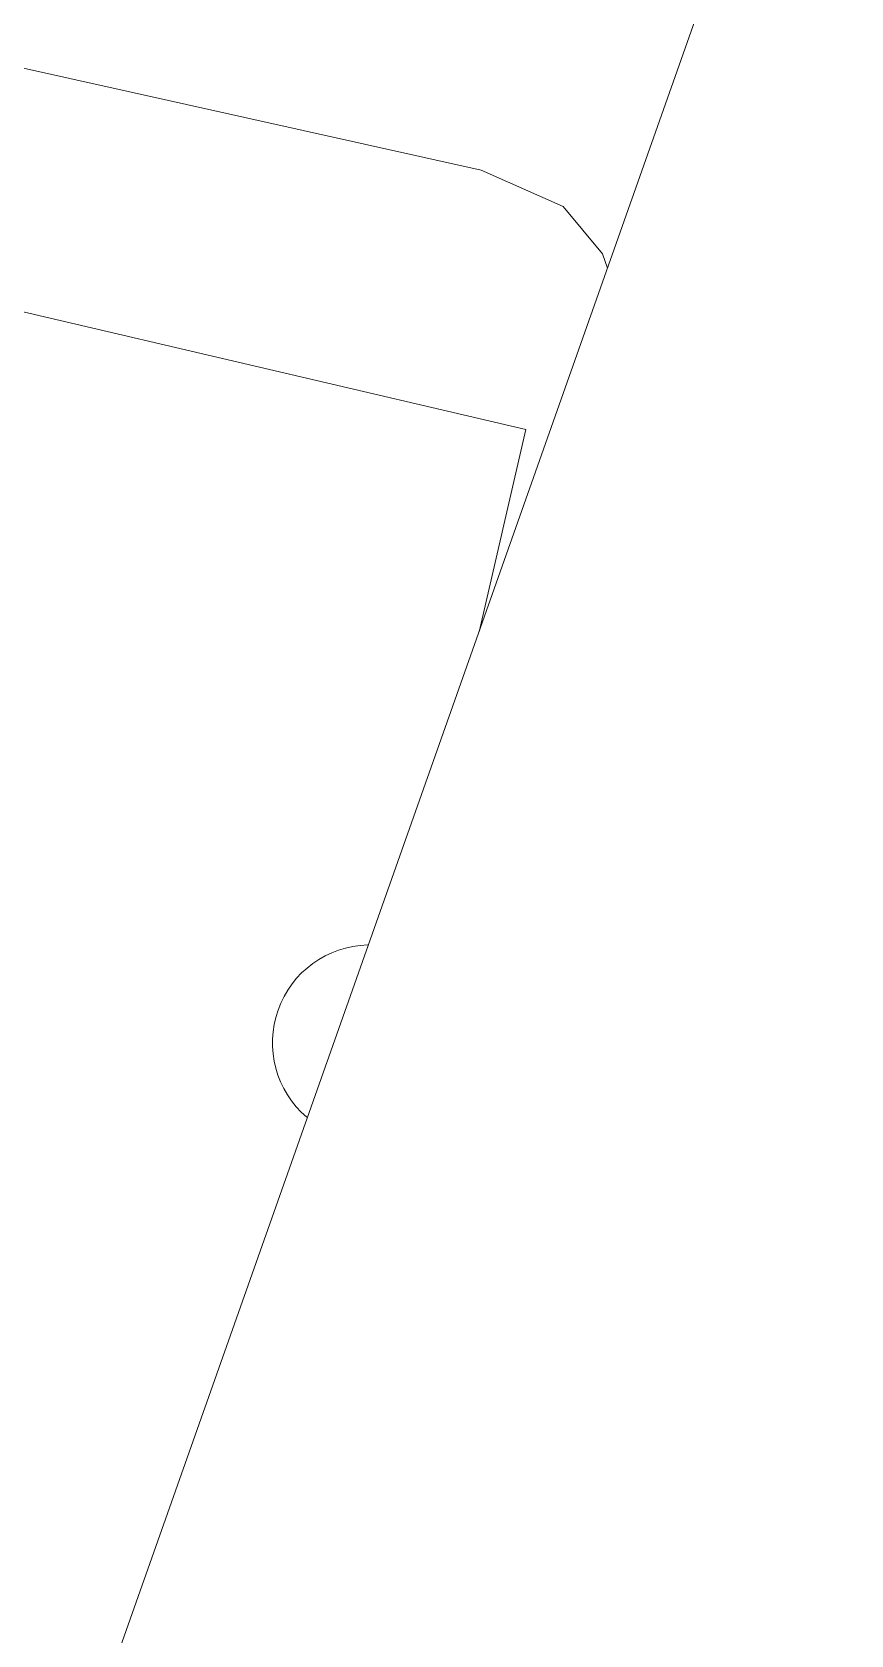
# Model space of a CAD drawing. Header units: centimetres. Extents: x -38353 to 28366, y -42745 to 17597.
# Drawn here: x -23428 to -22801, y -22636 to -21408 of the extents above; entities that cross this region are included whole.
import ezdxf

# ---------------------------------------------------------------- set-up
doc = ezdxf.new("R2010")
doc.units = ezdxf.units.CM
doc.header["$LTSCALE"] = 500
for name, color, linetype, lineweight in [('2013_halihazir_BÖLGEPARKI_HİLAL_dwg-1', 9, 'Continuous', 9), ('A-DETL-THIN', 151, 'Continuous', 9), ('B_Ticari-1', 9, 'Continuous', 9), ('S_Tek_Agac-1', 9, 'Continuous', 9), ('Yol_Kaldirim_kenari_bordurtasi-1', 9, 'Continuous', 9)]:
    doc.layers.add(name, color=color, linetype=linetype, lineweight=lineweight)

# ---------------------------------------------------------------- blocks, each defined once
blk = doc.blocks.new('2013_halihazir_BÖLGEPARKI_HİLAL_dwg_11424_3-V5-VAZİYET PLANI')
at = {"layer": 'S_Tek_Agac-1'}
blk.add_arc((0, 0), 75, 91.4679, 229.5902, dxfattribs=at)
blk = doc.blocks.new('2013_halihazir_BÖLGEPARKI_HİLAL_dwg-2116511-VAZİYET PLANI')
at = {"layer": 'B_Ticari-1', "flags": 128}
blk.add_lwpolyline([(-22715.8, -21997.8), (-22679.8, -21842.8), (-27221.6, -20779.5), (-22679.8, -21842.8)], close=True, dxfattribs=at)
at = {"layer": 'Yol_Kaldirim_kenari_bordurtasi-1', "flags": 128}
blk.add_lwpolyline([(-22617.4, -21719.3), (-22621.1, -21708.1), (-22651.3, -21672), (-22714.2, -21644.1), (-26825.6, -20727.5), (-27169.4, -20650.8), (-27199.1, -20784.8)], dxfattribs=at)
blk.add_blockref('2013_halihazir_BÖLGEPARKI_HİLAL_dwg_11424_3-V5-VAZİYET PLANI', (-22799.1, -22312.8))

msp = doc.modelspace()

# ---------------------------------------------------------------- linework, layer by layer
at = {"layer": 'A-DETL-THIN'}
msp.add_line((-15842.7, -1371.3), (-23953.6, -24323.8), dxfattribs=at)

# ---------------------------------------------------------------- block references
at = {"layer": '2013_halihazir_BÖLGEPARKI_HİLAL_dwg-1'}
msp.add_blockref('2013_halihazir_BÖLGEPARKI_HİLAL_dwg-2116511-VAZİYET PLANI', (-369.7, 130.6), dxfattribs=at)

doc.saveas('drawing.dxf')
